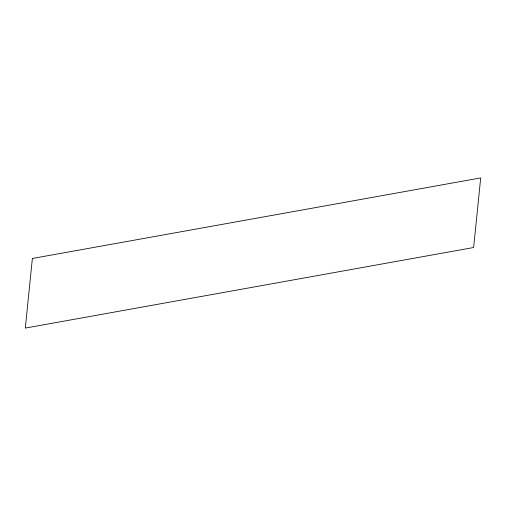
<?xml version="1.0" encoding="UTF-8"?>
<svg xmlns="http://www.w3.org/2000/svg" width="506" height="506" viewBox="0 0 506 506"><rect width="100%" height="100%" fill="white"/><g stroke="black" fill="none" stroke-linecap="round" stroke-linejoin="round"><path stroke-width="0.76" d="M32.371 258.477L25.3 328.084L473.629 247.523L480.7 177.916L32.371 258.477"/></g></svg>
